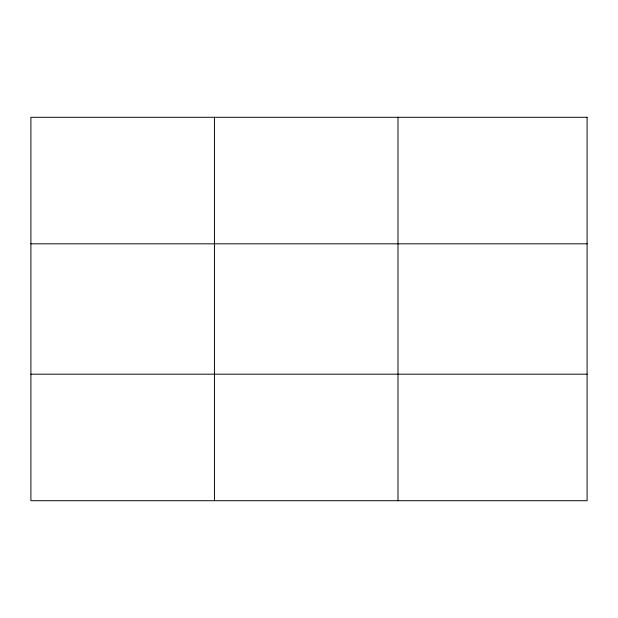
<?xml version="1.0" encoding="UTF-8"?>
<svg xmlns="http://www.w3.org/2000/svg" width="618" height="618" viewBox="0 0 618 618"><rect width="100%" height="100%" fill="white"/><g stroke="black" fill="none" stroke-linecap="round" stroke-linejoin="round"><path stroke-width="0.93" d="M214.446 117.289L214.446 500.711M397.992 117.289L397.992 500.711M30.9 243.816L587.1 243.816M30.9 374.184L587.1 374.184M587.1 117.289L587.1 500.711L30.9 500.711L30.9 117.289L587.1 117.289"/></g></svg>
